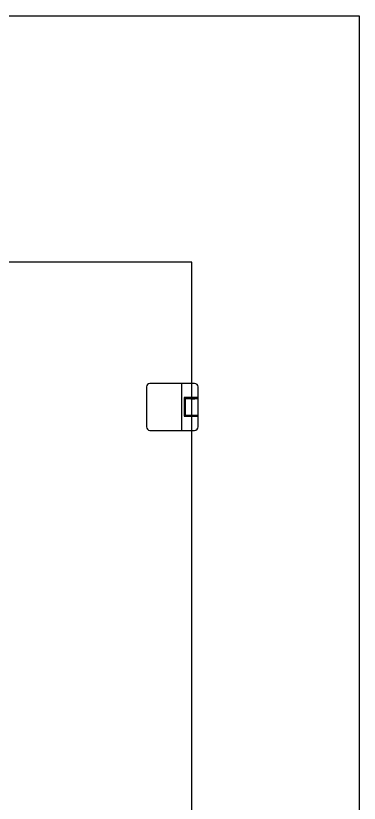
# Model space of a CAD drawing. Header units: inches. Extents: x 187 to 137830, y 99 to 66837.
# Drawn here: x 7973 to 8265, y 27444 to 28116 of the extents above; entities that cross this region are included whole.
import ezdxf

# ---------------------------------------------------------------- set-up
doc = ezdxf.new("R2010")
doc.units = ezdxf.units.IN
doc.header["$MEASUREMENT"] = 0
doc.layers.add('ONG', color=170, linetype='Continuous')

msp = doc.modelspace()

# ---------------------------------------------------------------- linework, layer by layer
msp.add_line((8113.97, 27802.57), (8113.97, 27762.57))
msp.add_lwpolyline([(8086.97, 27762.57), (8124.97, 27762.57, 0.414214), (8127.97, 27765.57), (8127.97, 27799.57, 0.414214), (8124.97, 27802.57), (8086.97, 27802.57, 0.414214), (8083.97, 27799.57), (8083.97, 27765.57, 0.414214)], format="xyb", close=True)
for points in [[(8115.97, 27774.57), (8127.97, 27774.57), (8127.97, 27790.57), (8115.97, 27790.57)], [(8116.97, 27775.57), (8127.97, 27775.57), (8127.97, 27789.57), (8116.97, 27789.57)], [(8121.77, 27789.57), (8125.21, 27789.57), (8125.21, 27790.57), (8121.77, 27790.57)], [(8121.77, 27775.57), (8125.21, 27775.57), (8125.21, 27774.57), (8121.77, 27774.57)]]:
    msp.add_lwpolyline(points, close=True)
at = {"layer": 'ONG', "color": 1}
msp.add_lwpolyline([(6600.01, 28116.34), (8265.36, 28116.34), (8265.36, 26773.86), (6600.01, 26773.86)], close=True, dxfattribs=at)
at = {"layer": 'ONG', "color": 9}
msp.add_lwpolyline([(7522.77, 26806.03), (8122.77, 26806.03), (8122.77, 27906.03), (7522.77, 27906.03)], close=True, dxfattribs=at)

doc.saveas('drawing.dxf')
